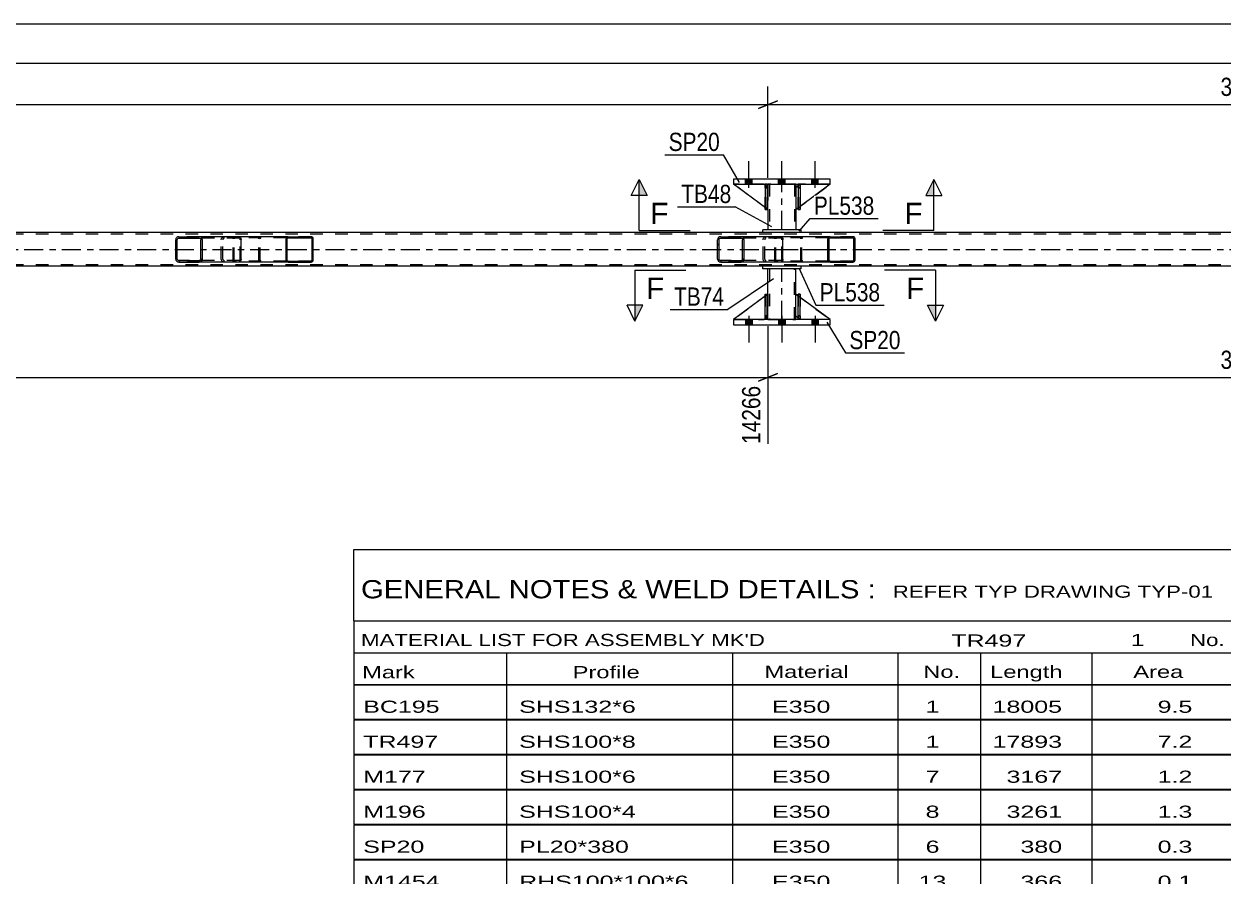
# Model space of a CAD drawing. Header units: millimetres. Extents: x -90 to 751, y -437 to 157.
# Drawn here: x 374 to 562.4, y -303.2 to -169.3 of the extents above; entities that cross this region are included whole.
import ezdxf

# ---------------------------------------------------------------- set-up
doc = ezdxf.new("R2010")
doc.units = ezdxf.units.MM
doc.linetypes.add('DXK_LINE_DOT2', pattern=[3.9198, 1.9599, -1.9599])
doc.linetypes.add('DXK_LINE_DOT3', pattern=[5.9187, 2.979, -0.9799, 0.9799, -0.9799])
doc.styles.add('Arial', font='ARIAL.TTF', dxfattribs={"height": 0.2})
doc.styles.add('Arial Narrow', font='ARIALN.TTF', dxfattribs={"height": 0.2})

# ---------------------------------------------------------------- blocks, each defined once
blk = doc.blocks.new('Unknown-814553232-26732')
at = {"color": 7, "linetype": 'Continuous'}
for p, q in [((425.81, -251.87), (585.81, -251.87)), ((425.81, -263.12), (425.81, -251.87)), ((425.81, -263.12), (585.81, -263.12)), ((425.81, -263.12), (425.81, -268.12)), ((425.81, -268.12), (585.81, -268.12)), ((425.81, -268.12), (425.81, -273.12)), ((449.81, -268.12), (449.81, -273.12)), ((485.31, -268.12), (485.31, -273.12)), ((511.31, -268.12), (511.31, -273.12)), ((524.31, -268.12), (524.31, -273.12)), ((541.81, -268.12), (541.81, -273.12)), ((425.81, -273.12), (585.81, -273.12)), ((425.81, -273.17), (425.81, -278.57)), ((425.81, -273.17), (585.81, -273.17)), ((449.81, -273.12), (449.81, -278.62)), ((485.31, -273.12), (485.31, -278.62)), ((511.31, -273.12), (511.31, -278.62)), ((524.31, -273.12), (524.31, -278.62)), ((541.81, -273.12), (541.81, -278.62)), ((425.81, -278.57), (585.81, -278.57)), ((425.81, -278.67), (425.81, -284.07)), ((425.81, -278.67), (585.81, -278.67)), ((449.81, -278.62), (449.81, -284.12)), ((485.31, -278.62), (485.31, -284.12)), ((511.31, -278.62), (511.31, -284.12)), ((524.31, -278.62), (524.31, -284.12)), ((541.81, -278.62), (541.81, -284.12)), ((425.81, -284.07), (585.81, -284.07)), ((425.81, -284.17), (425.81, -289.57)), ((425.81, -284.17), (585.81, -284.17)), ((449.81, -284.12), (449.81, -289.62)), ((485.31, -284.12), (485.31, -289.62)), ((511.31, -284.12), (511.31, -289.62)), ((524.31, -284.12), (524.31, -289.62)), ((541.81, -284.12), (541.81, -289.62)), ((425.81, -289.57), (585.81, -289.57)), ((425.81, -289.67), (425.81, -295.07)), ((425.81, -289.67), (585.81, -289.67)), ((449.81, -289.62), (449.81, -295.12)), ((485.31, -289.62), (485.31, -295.12)), ((511.31, -289.62), (511.31, -295.12)), ((524.31, -289.62), (524.31, -295.12)), ((541.81, -289.62), (541.81, -295.12)), ((425.81, -295.07), (585.81, -295.07)), ((425.81, -295.17), (425.81, -300.57)), ((425.81, -295.17), (585.81, -295.17)), ((449.81, -295.12), (449.81, -300.62)), ((485.31, -295.12), (485.31, -300.62)), ((511.31, -295.12), (511.31, -300.62)), ((524.31, -295.12), (524.31, -300.62)), ((541.81, -295.12), (541.81, -300.62)), ((425.81, -300.57), (585.81, -300.57)), ((425.81, -300.67), (425.81, -306.07)), ((425.81, -300.67), (585.81, -300.67)), ((449.81, -300.62), (449.81, -306.12)), ((485.31, -300.62), (485.31, -306.12)), ((511.31, -300.62), (511.31, -306.12)), ((524.31, -300.62), (524.31, -306.12)), ((541.81, -300.62), (541.81, -306.12))]:
    blk.add_line(p, q, dxfattribs=at)
at = {"color": 7, "style": 'Arial Narrow'}
for s, height, width, p in [('GENERAL NOTES & WELD DETAILS :', 2.8633, 1.4, (426.96, -259.56)), ('REFER TYP DRAWING TYP-01', 1.9089, 1.6, (510.51, -259.46)), ("MATERIAL LIST FOR ASSEMBLY MK'D", 1.9089, 1.6, (426.96, -267.06)), ('TR497', 1.909, 1.794707, (519.71, -267.15)), ('1', 1.91, 1.794707, (547.89, -267.06)), ('No. Required', 1.9089, 1.6, (557.22, -267.06)), ('Mark', 1.909, 1.7, (427.14, -272.12)), ('Profile', 1.909, 1.7, (460.22, -272.12)), ('Material', 1.909, 1.7, (490.35, -272.06)), ('No.', 1.909, 1.7, (515.31, -272.06)), ('Length', 1.909, 1.7, (525.81, -272.06)), ('Area', 1.909, 1.7, (548.31, -272.06))]:
    blk.add_text(s, height=height, dxfattribs=dict(at, width=width)).set_placement(p)
at = {"color": 7, "linetype": 'Continuous', "style": 'Arial Narrow', "width": 1.794707}
for s, height, p in [('BC195', 1.909, (427.31, -277.55)), ('SHS132*6', 1.909, (451.81, -277.55)), ('E350', 1.909, (491.55, -277.55)), ('1', 1.91, (515.67, -277.55)), ('18005', 1.909, (526.2, -277.55)), ('9.5', 1.909, (552.13, -277.55)), ('TR497', 1.909, (427.31, -283.05)), ('SHS100*8', 1.909, (451.81, -283.05)), ('E350', 1.909, (491.55, -283.05)), ('1', 1.91, (515.67, -283.05)), ('17893', 1.909, (526.2, -283.05)), ('7.2', 1.909, (552.13, -283.05)), ('M177', 1.909, (427.31, -288.55)), ('SHS100*6', 1.909, (451.81, -288.55)), ('E350', 1.909, (491.55, -288.55)), ('7', 1.91, (515.67, -288.55)), ('3167', 1.909, (528.39, -288.55)), ('1.2', 1.909, (552.13, -288.55)), ('M196', 1.909, (427.31, -294.05)), ('SHS100*4', 1.909, (451.81, -294.05)), ('E350', 1.909, (491.55, -294.05)), ('8', 1.91, (515.67, -294.05)), ('3261', 1.909, (528.39, -294.05)), ('1.3', 1.909, (552.13, -294.05)), ('SP20', 1.909, (427.31, -299.55)), ('PL20*380', 1.909, (451.81, -299.55)), ('E350', 1.909, (491.55, -299.55)), ('6', 1.91, (515.67, -299.55)), ('380', 1.909, (530.58, -299.55)), ('0.3', 1.909, (552.13, -299.55)), ('M1454', 1.909, (427.31, -305.05)), ('RHS100*100*6', 1.9089, (451.81, -305.05)), ('E350', 1.909, (491.55, -305.05)), ('13', 1.909, (514.57, -305.05)), ('366', 1.909, (530.58, -305.05)), ('0.1', 1.909, (552.13, -305.05))]:
    blk.add_text(s, height=height, dxfattribs=at).set_placement(p)
blk = doc.blocks.new('Part-814553232-5798 - 5670')
at = {"color": 2, "linetype": 'Continuous'}
for p, q in [((490.45, -215.76), (490.45, -211.76)), ((490.45, -211.76), (490.77, -211.76)), ((490.77, -215.76), (490.77, -211.76)), ((490.45, -215.76), (490.45, -215.76)), ((490.77, -215.76), (490.45, -215.76))]:
    blk.add_line(p, q, dxfattribs=at)
at = {"color": 7, "linetype": 'DXK_LINE_DOT2'}
for p, q in [((490.45, -211.76), (490.45, -215.16)), ((490.77, -215.16), (490.77, -211.76)), ((490.45, -215.16), (490.45, -215.76)), ((490.45, -215.16), (490.77, -215.16)), ((490.77, -215.76), (490.77, -215.16)), ((490.77, -215.76), (490.77, -215.76))]:
    blk.add_line(p, q, dxfattribs=at)
blk = doc.blocks.new('Part-814553232-5807 - 5670')
at = {"color": 2, "linetype": 'Continuous'}
for p, q in [((495.3, -215.16), (495.3, -211.76)), ((495.65, -212.02), (495.3, -211.76)), ((500.7, -215.76), (495.97, -212.26)), ((495.65, -215.52), (495.3, -215.16))]:
    blk.add_line(p, q, dxfattribs=at)
at = {"color": 7, "linetype": 'DXK_LINE_DOT2'}
for p, q in [((495.97, -212.26), (495.65, -212.02)), ((495.9, -215.76), (495.65, -215.52)), ((500.7, -215.76), (495.9, -215.76)), ((500.7, -215.76), (500.7, -215.76)), ((500.7, -215.76), (500.7, -215.76))]:
    blk.add_line(p, q, dxfattribs=at)
blk = doc.blocks.new('Part-814553232-5904 - 5670')
at = {"linetype": 'Continuous'}
h = blk.add_hatch(dxfattribs=at)
h.set_pattern_fill('', scale=0.7, style=0, pattern_type=0)
h.set_pattern_definition([(45, (504.5615, -202.9189), (-1.57154, 1.57154), [])])
h.paths.add_polyline_path([(504.59, -203.04), (504.56, -202.92), (504.49, -202.82), (504.38, -202.75), (504.25, -202.72), (500.67, -202.72), (500.54, -202.75), (500.43, -202.82), (500.36, -202.92), (500.33, -203.04), (500.33, -206.4), (500.36, -206.52), (500.43, -206.63), (500.54, -206.7), (500.67, -206.72), (504.25, -206.72), (504.38, -206.7), (504.49, -206.63), (504.56, -206.52), (504.59, -206.4)])
h.paths.add_polyline_path([(504.4, -206.46), (504.37, -206.51), (504.31, -206.55), (504.25, -206.56), (500.67, -206.56), (500.61, -206.55), (500.55, -206.51), (500.51, -206.46), (500.5, -206.4), (500.5, -203.04), (500.51, -202.98), (500.55, -202.93), (500.61, -202.89), (500.67, -202.88), (504.25, -202.88), (504.31, -202.89), (504.37, -202.93), (504.4, -202.98), (504.42, -203.04), (504.42, -206.4)])
at = {"color": 7, "linetype": 'DXK_LINE_DOT2'}
for p, q in [((491.98, -203.04), (492.01, -202.92)), ((491.98, -206.4), (491.98, -203.04)), ((492.16, -202.98), (492.15, -203.04)), ((492.15, -206.4), (492.15, -203.04)), ((492.2, -202.93), (492.16, -202.98)), ((492.19, -202.75), (492.32, -202.72)), ((492.26, -202.89), (492.2, -202.93)), ((492.32, -202.88), (492.26, -202.89)), ((492.97, -202.72), (492.32, -202.72)), ((504.25, -202.88), (492.32, -202.88)), ((495.9, -202.72), (496.03, -202.75)), ((495.96, -202.89), (495.9, -202.88)), ((496.02, -202.93), (495.96, -202.89)), ((496.05, -202.98), (496.02, -202.93)), ((496.07, -203.04), (496.05, -202.98)), ((496.07, -206.4), (496.07, -203.04)), ((496.21, -202.92), (496.24, -203.04)), ((496.24, -206.4), (496.24, -203.04)), ((504.25, -202.72), (500.67, -202.72)), ((492.01, -206.52), (491.98, -206.4)), ((492.15, -206.4), (492.16, -206.46)), ((492.16, -206.46), (492.2, -206.51)), ((492.32, -206.72), (492.19, -206.7)), ((492.2, -206.51), (492.26, -206.55)), ((492.26, -206.55), (492.32, -206.56)), ((504.25, -206.56), (492.32, -206.56)), ((492.97, -206.72), (492.32, -206.72)), ((495.9, -206.56), (495.96, -206.55)), ((496.03, -206.7), (495.9, -206.72)), ((495.96, -206.55), (496.02, -206.51)), ((496.02, -206.51), (496.05, -206.46)), ((496.05, -206.46), (496.07, -206.4)), ((496.24, -206.4), (496.21, -206.52)), ((504.25, -206.72), (500.67, -206.72))]:
    blk.add_line(p, q, dxfattribs=at)
at = {"color": 2, "linetype": 'Continuous'}
for p, q in [((500.67, -202.72), (492.97, -202.72)), ((500.36, -202.92), (500.33, -203.04)), ((500.33, -206.4), (500.33, -203.04)), ((500.5, -203.04), (500.51, -202.98)), ((500.5, -206.4), (500.5, -203.04)), ((500.51, -202.98), (500.55, -202.93)), ((500.67, -202.72), (500.54, -202.75)), ((500.55, -202.93), (500.61, -202.89)), ((500.61, -202.89), (500.67, -202.88)), ((500.67, -202.72), (504.25, -202.72)), ((500.67, -202.88), (504.25, -202.88)), ((504.38, -202.75), (504.25, -202.72)), ((504.25, -202.88), (504.31, -202.89)), ((504.31, -202.89), (504.37, -202.93)), ((504.37, -202.93), (504.4, -202.98)), ((504.4, -202.98), (504.42, -203.04)), ((504.42, -206.4), (504.42, -203.04)), ((504.59, -203.04), (504.56, -202.92)), ((504.59, -206.4), (504.59, -203.04)), ((500.67, -206.72), (492.97, -206.72)), ((500.33, -206.4), (500.36, -206.52)), ((500.51, -206.46), (500.5, -206.4)), ((500.55, -206.51), (500.51, -206.46)), ((500.54, -206.7), (500.67, -206.72)), ((500.61, -206.55), (500.55, -206.51)), ((500.67, -206.56), (500.61, -206.55)), ((500.67, -206.56), (504.25, -206.56)), ((500.67, -206.72), (504.25, -206.72)), ((504.31, -206.55), (504.25, -206.56)), ((504.25, -206.72), (504.38, -206.7)), ((504.37, -206.51), (504.31, -206.55)), ((504.4, -206.46), (504.37, -206.51)), ((504.42, -206.4), (504.4, -206.46)), ((504.56, -206.52), (504.59, -206.4))]:
    blk.add_line(p, q, dxfattribs=at)
at = {"color": 7, "linetype": 'DXK_LINE_DOT3'}
blk.add_line((490.69, -204.72), (502.46, -204.72), dxfattribs=at)
at = {"color": 7, "linetype": 'DXK_LINE_DOT2'}
for centre, start, end in [((492.31, -203.06), 110.7583, 155.68), ((495.91, -203.06), 24.32, 69.2417), ((492.31, -206.39), 204.32, 249.2417), ((495.91, -206.39), 290.7583, 335.68)]:
    blk.add_arc(centre, 0.331, start, end, dxfattribs=at)
at = {"color": 2, "linetype": 'Continuous'}
for centre, start, end in [((500.66, -203.06), 110.7583, 155.68), ((504.26, -203.06), 24.32, 69.2417), ((500.66, -206.39), 204.32, 249.2417), ((504.26, -206.39), 290.7583, 335.68)]:
    blk.add_arc(centre, 0.331, start, end, dxfattribs=at)
blk = doc.blocks.new('Bolt-814553232-5728 - 5670')
at = {"linetype": 'Continuous'}
for points in [[(488.42, -215.76), (487.38, -215.76), (487.38, -216.56), (488.42, -216.56)], [(488.42, -215.76), (487.38, -215.76), (487.38, -216.56), (488.42, -216.56)], [(488.42, -215.76), (487.38, -215.76), (487.38, -216.56), (488.42, -216.56)], [(493.62, -215.76), (492.58, -215.76), (492.58, -216.56), (493.62, -216.56)], [(493.62, -215.76), (492.58, -215.76), (492.58, -216.56), (493.62, -216.56)], [(498.82, -215.76), (497.78, -215.76), (497.78, -216.56), (498.82, -216.56)], [(498.82, -215.76), (497.78, -215.76), (497.78, -216.56), (498.82, -216.56)], [(498.82, -215.76), (497.78, -215.76), (497.78, -216.56), (498.82, -216.56)]]:
    blk.add_hatch(color=1, dxfattribs=at).paths.add_polyline_path(points)
at = {"color": 1, "linetype": 'Continuous'}
for p, q in [((487.38, -215.76), (487.38, -216.56)), ((487.38, -215.76), (487.38, -216.56)), ((487.38, -215.76), (487.38, -216.56)), ((487.9, -215.16), (487.9, -219.36)), ((487.9, -215.16), (487.9, -219.36)), ((487.9, -215.16), (487.9, -219.36)), ((488.42, -215.76), (488.42, -216.56)), ((488.42, -215.76), (488.42, -216.56)), ((488.42, -215.76), (488.42, -216.56)), ((492.58, -215.76), (492.58, -216.56)), ((492.58, -215.76), (492.58, -216.56)), ((493.1, -215.16), (493.1, -219.36)), ((493.1, -215.16), (493.1, -219.36)), ((493.62, -215.76), (493.62, -216.56)), ((493.62, -215.76), (493.62, -216.56)), ((497.78, -215.76), (497.78, -216.56)), ((497.78, -215.76), (497.78, -216.56)), ((497.78, -215.76), (497.78, -216.56)), ((498.3, -215.16), (498.3, -219.36)), ((498.3, -215.16), (498.3, -219.36)), ((498.3, -215.16), (498.3, -219.36)), ((498.82, -215.76), (498.82, -216.56)), ((498.82, -215.76), (498.82, -216.56)), ((498.82, -215.76), (498.82, -216.56))]:
    blk.add_line(p, q, dxfattribs=at)
blk = doc.blocks.new('Bolt-814553232-5729 - 5670')
at = {"linetype": 'Continuous'}
for points in [[(487.38, -194.46), (488.42, -194.46), (488.42, -193.66), (487.38, -193.66)], [(487.38, -194.46), (488.42, -194.46), (488.42, -193.66), (487.38, -193.66)], [(487.38, -194.46), (488.42, -194.46), (488.42, -193.66), (487.38, -193.66)], [(492.58, -194.46), (493.62, -194.46), (493.62, -193.66), (492.58, -193.66)], [(492.58, -194.46), (493.62, -194.46), (493.62, -193.66), (492.58, -193.66)], [(497.78, -194.46), (498.82, -194.46), (498.82, -193.66), (497.78, -193.66)], [(497.78, -194.46), (498.82, -194.46), (498.82, -193.66), (497.78, -193.66)], [(497.78, -194.46), (498.82, -194.46), (498.82, -193.66), (497.78, -193.66)]]:
    blk.add_hatch(color=1, dxfattribs=at).paths.add_polyline_path(points)
at = {"color": 1, "linetype": 'Continuous'}
for p, q in [((487.9, -195.06), (487.9, -190.86)), ((487.9, -195.06), (487.9, -190.86)), ((487.9, -195.06), (487.9, -190.86)), ((493.1, -195.06), (493.1, -190.86)), ((493.1, -195.06), (493.1, -190.86)), ((498.3, -195.06), (498.3, -190.86)), ((498.3, -195.06), (498.3, -190.86)), ((498.3, -195.06), (498.3, -190.86)), ((487.38, -194.46), (487.38, -193.66)), ((487.38, -194.46), (487.38, -193.66)), ((487.38, -194.46), (487.38, -193.66)), ((488.42, -194.46), (488.42, -193.66)), ((488.42, -194.46), (488.42, -193.66)), ((488.42, -194.46), (488.42, -193.66)), ((492.58, -194.46), (492.58, -193.66)), ((492.58, -194.46), (492.58, -193.66)), ((493.62, -194.46), (493.62, -193.66)), ((493.62, -194.46), (493.62, -193.66)), ((497.78, -194.46), (497.78, -193.66)), ((497.78, -194.46), (497.78, -193.66)), ((497.78, -194.46), (497.78, -193.66)), ((498.82, -194.46), (498.82, -193.66)), ((498.82, -194.46), (498.82, -193.66)), ((498.82, -194.46), (498.82, -193.66))]:
    blk.add_line(p, q, dxfattribs=at)
blk = doc.blocks.new('Part-814553232-5824 - 5670')
at = {"color": 7, "linetype": 'DXK_LINE_DOT2'}
for p, q in [((490.45, -195.06), (490.45, -194.46)), ((490.45, -194.46), (490.45, -194.46)), ((490.45, -194.46), (490.45, -198.46)), ((490.77, -194.46), (490.45, -194.46)), ((490.45, -198.46), (490.45, -195.06)), ((490.45, -195.06), (490.77, -195.06)), ((490.77, -195.06), (490.77, -194.46)), ((490.77, -198.46), (490.77, -194.46)), ((490.77, -195.06), (490.77, -198.46)), ((490.45, -198.46), (490.77, -198.46))]:
    blk.add_line(p, q, dxfattribs=at)
blk = doc.blocks.new('Part-814553232-5829 - 5670')
at = {"color": 2, "linetype": 'Continuous'}
for p, q in [((490.45, -198.13), (485.5, -194.46)), ((490.45, -194.61), (490.3, -194.46)), ((490.9, -195.06), (490.77, -194.93)), ((490.9, -195.06), (490.9, -195.06)), ((490.9, -198.46), (490.9, -195.06)), ((490.77, -198.37), (490.9, -198.46)), ((490.9, -198.46), (490.9, -198.46))]:
    blk.add_line(p, q, dxfattribs=at)
at = {"color": 7, "linetype": 'DXK_LINE_DOT2'}
for p, q in [((490.3, -194.46), (485.5, -194.46)), ((490.3, -194.46), (490.9, -195.06)), ((490.77, -194.93), (490.45, -194.61)), ((490.9, -195.06), (490.9, -198.46)), ((490.77, -198.37), (490.45, -198.13))]:
    blk.add_line(p, q, dxfattribs=at)
blk = doc.blocks.new('Part-814553232-5839 - 5670')
at = {"color": 7, "linetype": 'DXK_LINE_DOT2'}
for p, q in [((495.97, -211.76), (495.65, -211.76)), ((495.65, -215.16), (495.65, -211.76)), ((495.65, -211.76), (495.65, -215.76)), ((495.97, -211.76), (495.97, -215.16)), ((495.97, -215.76), (495.97, -211.76)), ((495.97, -215.16), (495.65, -215.16)), ((495.65, -215.76), (495.65, -215.16)), ((495.97, -215.76), (495.65, -215.76)), ((495.97, -215.16), (495.97, -215.76)), ((495.97, -215.76), (495.97, -215.76))]:
    blk.add_line(p, q, dxfattribs=at)
blk = doc.blocks.new('Part-814553232-5778 - 5670')
at = {"color": 7, "linetype": 'DXK_LINE_DOT2'}
for p, q in [((495.3, -215.16), (495.3, -211.76)), ((495.3, -211.76), (500.7, -215.76)), ((495.9, -215.76), (495.3, -215.16)), ((500.7, -215.76), (495.9, -215.76))]:
    blk.add_line(p, q, dxfattribs=at)
blk = doc.blocks.new('Part-814553232-5783 - 5670')
at = {"color": 2, "linetype": 'Continuous'}
for p, q in [((485.5, -215.76), (485.5, -216.56)), ((500.7, -215.76), (485.5, -215.76)), ((485.5, -216.56), (500.7, -216.56)), ((500.7, -216.56), (500.7, -215.76))]:
    blk.add_line(p, q, dxfattribs=at)
blk = doc.blocks.new('Part-814553232-5788 - 5670')
at = {"color": 2, "linetype": 'Continuous'}
for p, q in [((500.7, -193.66), (485.5, -193.66)), ((485.5, -193.66), (485.5, -194.46)), ((500.7, -194.46), (500.7, -193.66)), ((485.5, -194.46), (500.7, -194.46))]:
    blk.add_line(p, q, dxfattribs=at)
blk = doc.blocks.new('Part-814553232-5789 - 5670')
at = {"linetype": 'Continuous'}
h = blk.add_hatch(dxfattribs=at)
h.set_pattern_fill('', scale=0.7, style=0, pattern_type=0)
h.set_pattern_definition([(45, (402.0032, -203.0176), (-1.57154, 1.57154), [])])
h.paths.add_polyline_path([(402.04, -203.2), (402, -203.02), (401.89, -202.86), (401.73, -202.76), (401.54, -202.72), (398.35, -202.72), (398.16, -202.76), (398, -202.86), (397.89, -203.02), (397.85, -203.2), (397.85, -206.24), (397.89, -206.43), (398, -206.58), (398.16, -206.68), (398.35, -206.72), (401.54, -206.72), (401.73, -206.68), (401.89, -206.58), (402, -206.43), (402.04, -206.24)])
h.paths.add_polyline_path([(401.77, -206.33), (401.72, -206.41), (401.63, -206.46), (401.54, -206.48), (398.35, -206.48), (398.26, -206.46), (398.18, -206.41), (398.12, -206.33), (398.1, -206.24), (398.1, -203.2), (398.12, -203.11), (398.18, -203.03), (398.26, -202.98), (398.35, -202.96), (401.54, -202.96), (401.63, -202.98), (401.72, -203.03), (401.77, -203.11), (401.79, -203.2), (401.79, -206.24)])
at = {"color": 2, "linetype": 'Continuous'}
for p, q in [((397.89, -203.02), (397.85, -203.2)), ((397.85, -206.24), (397.85, -203.2)), ((398.1, -203.2), (398.12, -203.11)), ((398.1, -206.24), (398.1, -203.2)), ((398.12, -203.11), (398.18, -203.03)), ((398.35, -202.72), (398.16, -202.76)), ((398.18, -203.03), (398.26, -202.98)), ((398.26, -202.98), (398.35, -202.96)), ((398.35, -202.72), (401.54, -202.72)), ((398.35, -202.96), (401.54, -202.96)), ((407.84, -202.72), (401.54, -202.72)), ((401.73, -202.76), (401.54, -202.72)), ((401.54, -202.96), (401.63, -202.98)), ((401.63, -202.98), (401.72, -203.03)), ((401.72, -203.03), (401.77, -203.11)), ((401.77, -203.11), (401.79, -203.2)), ((401.79, -206.24), (401.79, -203.2)), ((402.04, -203.2), (402, -203.02)), ((402.04, -206.24), (402.04, -203.2)), ((407.84, -202.72), (407.94, -202.76)), ((407.94, -202.76), (408.03, -202.86)), ((408.03, -202.86), (408.09, -203.02)), ((408.09, -203.02), (408.11, -203.2)), ((408.11, -206.24), (408.11, -203.2)), ((397.85, -206.24), (397.89, -206.43)), ((398.12, -206.33), (398.1, -206.24)), ((398.18, -206.41), (398.12, -206.33)), ((398.16, -206.68), (398.35, -206.72)), ((398.26, -206.46), (398.18, -206.41)), ((398.35, -206.48), (398.26, -206.46)), ((398.35, -206.48), (401.54, -206.48)), ((398.35, -206.72), (401.54, -206.72)), ((401.63, -206.46), (401.54, -206.48)), ((401.54, -206.72), (401.73, -206.68)), ((407.84, -206.72), (401.54, -206.72)), ((401.72, -206.41), (401.63, -206.46)), ((401.77, -206.33), (401.72, -206.41)), ((401.79, -206.24), (401.77, -206.33)), ((402, -206.43), (402.04, -206.24)), ((407.94, -206.68), (407.84, -206.72)), ((408.03, -206.58), (407.94, -206.68)), ((408.09, -206.43), (408.03, -206.58)), ((408.11, -206.24), (408.09, -206.43))]:
    blk.add_line(p, q, dxfattribs=at)
at = {"color": 7, "linetype": 'DXK_LINE_DOT2'}
for p, q in [((401.54, -202.72), (398.35, -202.72)), ((407.84, -202.96), (398.35, -202.96)), ((405, -203.2), (405.04, -203.02)), ((405, -206.24), (405, -203.2)), ((405.27, -203.11), (405.25, -203.2)), ((405.25, -206.24), (405.25, -203.2)), ((405.33, -203.03), (405.27, -203.11)), ((405.31, -202.76), (405.5, -202.72)), ((405.41, -202.98), (405.33, -203.03)), ((405.5, -202.96), (405.41, -202.98)), ((406.85, -202.96), (406.85, -202.72)), ((407.89, -202.98), (407.84, -202.96)), ((407.94, -203.03), (407.89, -202.98)), ((407.96, -203.11), (407.94, -203.03)), ((407.97, -203.2), (407.96, -203.11)), ((407.97, -206.24), (407.97, -203.2)), ((407.84, -206.48), (398.35, -206.48)), ((401.54, -206.72), (398.35, -206.72)), ((405.04, -206.43), (405, -206.24)), ((405.25, -206.24), (405.27, -206.33)), ((405.27, -206.33), (405.33, -206.41)), ((405.5, -206.72), (405.31, -206.68)), ((405.33, -206.41), (405.35, -206.43)), ((405.35, -206.43), (405.41, -206.46)), ((405.41, -206.46), (405.5, -206.48)), ((406.85, -206.72), (406.85, -206.48)), ((407.84, -206.48), (407.89, -206.46)), ((407.89, -206.46), (407.94, -206.41)), ((407.94, -206.41), (407.96, -206.33)), ((407.96, -206.33), (407.97, -206.24))]:
    blk.add_line(p, q, dxfattribs=at)
at = {"color": 2, "linetype": 'Continuous'}
for centre, start, end in [((398.34, -203.22), 111.1941, 156.1506), ((401.55, -203.22), 23.8494, 68.8059), ((398.34, -206.23), 203.8494, 248.8059), ((401.55, -206.23), 291.1941, 336.1506)]:
    blk.add_arc(centre, 0.492, start, end, dxfattribs=at)
at = {"color": 7, "linetype": 'DXK_LINE_DOT2'}
for centre, start, end in [((405.49, -203.22), 111.1941, 156.1506), ((405.49, -206.23), 203.8494, 248.8059)]:
    blk.add_arc(centre, 0.492, start, end, dxfattribs=at)
blk = doc.blocks.new('Part-814553232-5795 - 5670')
at = {"color": 2, "linetype": 'Continuous'}
for p, q in [((640.46, -202.08), (-28.42, -202.08)), ((490.1, -207.36), (240.7, -207.36)), ((640.46, -207.36), (496.1, -207.36))]:
    blk.add_line(p, q, dxfattribs=at)
at = {"color": 7, "linetype": 'DXK_LINE_DOT2'}
for p, q in [((640.46, -202.32), (-28.42, -202.32)), ((640.46, -207.12), (-28.42, -207.12)), ((496.1, -207.36), (490.1, -207.36))]:
    blk.add_line(p, q, dxfattribs=at)
at = {"color": 7, "linetype": 'DXK_LINE_DOT3'}
blk.add_line((-28.42, -204.72), (640.46, -204.72), dxfattribs=at)
blk = doc.blocks.new('Part-814553232-5796 - 5670')
at = {"color": 7, "linetype": 'DXK_LINE_DOT2'}
for p, q in [((490.45, -211.76), (490.77, -211.76)), ((490.45, -215.16), (490.45, -211.76)), ((490.45, -211.76), (490.45, -215.76)), ((490.77, -211.76), (490.77, -215.16)), ((490.77, -215.76), (490.77, -211.86)), ((490.77, -215.16), (490.45, -215.16)), ((490.45, -215.76), (490.45, -215.16)), ((490.77, -215.76), (490.45, -215.76)), ((490.77, -215.16), (490.77, -215.76)), ((490.77, -215.76), (490.77, -215.76))]:
    blk.add_line(p, q, dxfattribs=at)
blk = doc.blocks.new('Part-814553232-5797 - 5670')
at = {"color": 2, "linetype": 'Continuous'}
for p, q in [((495.65, -215.76), (495.65, -211.76)), ((495.65, -211.76), (495.97, -211.76)), ((495.97, -215.76), (495.97, -211.76)), ((495.65, -215.76), (495.65, -215.76)), ((495.97, -215.76), (495.65, -215.76))]:
    blk.add_line(p, q, dxfattribs=at)
at = {"color": 7, "linetype": 'DXK_LINE_DOT2'}
for p, q in [((495.65, -211.76), (495.65, -215.16)), ((495.97, -215.16), (495.97, -211.76)), ((495.65, -215.16), (495.65, -215.76)), ((495.65, -215.16), (495.97, -215.16)), ((495.97, -215.76), (495.97, -215.16)), ((495.97, -215.76), (495.97, -215.76))]:
    blk.add_line(p, q, dxfattribs=at)
blk = doc.blocks.new('Part-814553232-5801 - 5670')
at = {"color": 2, "linetype": 'Continuous'}
for p, q in [((490.45, -212.09), (485.5, -215.76)), ((490.9, -211.76), (490.77, -211.85)), ((490.9, -215.16), (490.9, -211.76)), ((490.45, -215.61), (490.3, -215.76)), ((490.9, -215.16), (490.77, -215.29)), ((490.9, -215.16), (490.9, -215.16))]:
    blk.add_line(p, q, dxfattribs=at)
at = {"color": 7, "linetype": 'DXK_LINE_DOT2'}
for p, q in [((490.77, -211.85), (490.45, -212.09)), ((490.9, -215.16), (490.9, -211.76)), ((485.5, -215.76), (490.3, -215.76)), ((490.9, -215.16), (490.3, -215.76)), ((490.77, -215.29), (490.45, -215.61))]:
    blk.add_line(p, q, dxfattribs=at)
blk = doc.blocks.new('Part-814553232-5804 - 5670')
at = {"color": 7, "linetype": 'DXK_LINE_DOT2'}
for p, q in [((490.9, -211.76), (485.5, -215.76)), ((490.9, -215.16), (490.9, -211.76)), ((490.9, -211.76), (490.9, -215.16)), ((485.5, -215.76), (490.3, -215.76)), ((490.3, -215.76), (490.9, -215.16)), ((490.9, -215.16), (490.3, -215.76)), ((490.9, -215.16), (490.9, -215.16))]:
    blk.add_line(p, q, dxfattribs=at)
blk = doc.blocks.new('Part-814553232-5812 - 5670')
at = {"color": 2, "linetype": 'Continuous'}
for p, q in [((496.1, -201.66), (490.1, -201.66)), ((490.1, -202.06), (490.1, -201.66)), ((496.1, -202.06), (490.1, -202.06)), ((496.1, -202.06), (496.1, -201.66))]:
    blk.add_line(p, q, dxfattribs=at)
blk = doc.blocks.new('Part-814553232-5817 - 5670')
at = {"color": 2, "linetype": 'Continuous'}
for p, q in [((496.1, -207.36), (490.1, -207.36)), ((490.1, -207.76), (490.1, -207.36)), ((496.1, -207.76), (490.1, -207.76)), ((496.1, -207.76), (496.1, -207.36))]:
    blk.add_line(p, q, dxfattribs=at)
blk = doc.blocks.new('Part-814553232-5822 - 5670')
at = {"color": 2, "linetype": 'Continuous'}
for p, q in [((490.9, -211.76), (490.9, -207.76)), ((495.3, -211.76), (495.3, -207.76)), ((490.9, -215.76), (490.9, -215.16)), ((495.3, -215.76), (495.3, -215.16))]:
    blk.add_line(p, q, dxfattribs=at)
at = {"color": 7, "linetype": 'DXK_LINE_DOT2'}
for p, q in [((495.3, -207.76), (490.9, -207.76)), ((491.14, -207.76), (491.14, -215.76)), ((495.06, -215.76), (495.06, -207.76)), ((490.9, -215.16), (490.9, -211.76)), ((495.3, -215.16), (495.3, -211.76)), ((490.9, -215.76), (495.3, -215.76))]:
    blk.add_line(p, q, dxfattribs=at)
at = {"color": 7, "linetype": 'DXK_LINE_DOT3'}
blk.add_line((493.1, -215.76), (493.1, -207.76), dxfattribs=at)
blk = doc.blocks.new('Part-814553232-5823 - 5670')
at = {"color": 7, "linetype": 'DXK_LINE_DOT2'}
for p, q in [((495.65, -195.06), (495.65, -194.46)), ((495.65, -194.46), (495.65, -194.46)), ((495.65, -194.46), (495.65, -198.46)), ((495.97, -194.46), (495.65, -194.46)), ((495.65, -198.46), (495.65, -195.06)), ((495.65, -195.06), (495.97, -195.06)), ((495.97, -195.06), (495.97, -194.46)), ((495.97, -198.46), (495.97, -194.46)), ((495.97, -195.06), (495.97, -198.46)), ((495.65, -198.46), (495.97, -198.46))]:
    blk.add_line(p, q, dxfattribs=at)
blk = doc.blocks.new('Part-814553232-5825 - 5670')
at = {"color": 2, "linetype": 'Continuous'}
for p, q in [((495.97, -194.46), (495.65, -194.46)), ((495.65, -194.46), (495.65, -198.46)), ((495.97, -194.46), (495.97, -194.46)), ((495.97, -194.46), (495.97, -198.46)), ((495.97, -198.46), (495.65, -198.46))]:
    blk.add_line(p, q, dxfattribs=at)
at = {"color": 7, "linetype": 'DXK_LINE_DOT2'}
for p, q in [((495.65, -195.06), (495.65, -194.46)), ((495.97, -195.06), (495.65, -195.06)), ((495.65, -195.06), (495.65, -198.46)), ((495.97, -195.06), (495.97, -194.46)), ((495.97, -194.46), (495.97, -194.46)), ((495.97, -198.46), (495.97, -195.06))]:
    blk.add_line(p, q, dxfattribs=at)
blk = doc.blocks.new('Part-814553232-5826 - 5670')
at = {"color": 2, "linetype": 'Continuous'}
for p, q in [((490.77, -194.46), (490.45, -194.46)), ((490.45, -194.46), (490.45, -198.46)), ((490.77, -194.46), (490.77, -194.46)), ((490.77, -194.46), (490.77, -198.46)), ((490.77, -198.46), (490.45, -198.46))]:
    blk.add_line(p, q, dxfattribs=at)
at = {"color": 7, "linetype": 'DXK_LINE_DOT2'}
for p, q in [((490.45, -195.06), (490.45, -194.46)), ((490.77, -195.06), (490.45, -195.06)), ((490.45, -195.06), (490.45, -198.46)), ((490.77, -195.06), (490.77, -194.46)), ((490.77, -194.46), (490.77, -194.46)), ((490.77, -198.46), (490.77, -195.06))]:
    blk.add_line(p, q, dxfattribs=at)
blk = doc.blocks.new('Part-814553232-5832 - 5670')
at = {"color": 7, "linetype": 'DXK_LINE_DOT2'}
for p, q in [((490.9, -198.46), (485.5, -194.46)), ((485.5, -194.46), (490.3, -194.46)), ((490.3, -194.46), (490.9, -195.06)), ((490.9, -195.06), (490.3, -194.46)), ((490.9, -195.06), (490.9, -198.46)), ((490.9, -195.06), (490.9, -195.06)), ((490.9, -195.06), (490.9, -198.46))]:
    blk.add_line(p, q, dxfattribs=at)
blk = doc.blocks.new('Part-814553232-5835 - 5670')
at = {"color": 2, "linetype": 'Continuous'}
for p, q in [((495.65, -194.71), (495.3, -195.06)), ((495.3, -195.06), (495.3, -198.46)), ((500.7, -194.46), (495.97, -197.96)), ((495.65, -198.2), (495.3, -198.46))]:
    blk.add_line(p, q, dxfattribs=at)
at = {"color": 7, "linetype": 'DXK_LINE_DOT2'}
for p, q in [((495.9, -194.46), (495.65, -194.71)), ((500.7, -194.46), (495.9, -194.46)), ((495.97, -197.96), (495.65, -198.2))]:
    blk.add_line(p, q, dxfattribs=at)
blk = doc.blocks.new('Part-814553232-5838 - 5670')
at = {"color": 7, "linetype": 'DXK_LINE_DOT2'}
for p, q in [((495.9, -194.46), (495.3, -195.06)), ((495.3, -198.46), (500.7, -194.46)), ((495.3, -195.06), (495.3, -198.46)), ((500.7, -194.46), (495.9, -194.46))]:
    blk.add_line(p, q, dxfattribs=at)
blk = doc.blocks.new('Part-814553232-5905 - 5670')
at = {"linetype": 'Continuous'}
h = blk.add_hatch(dxfattribs=at)
h.set_pattern_fill('', scale=0.7, style=0, pattern_type=0)
h.set_pattern_definition([(45, (487.1374, -203.0176), (-1.57154, 1.57154), [])])
h.paths.add_polyline_path([(487.18, -203.2), (487.14, -203.02), (487.03, -202.86), (486.87, -202.76), (486.67, -202.72), (483.49, -202.72), (483.3, -202.76), (483.13, -202.86), (483.02, -203.02), (482.99, -203.2), (482.99, -206.24), (483.02, -206.43), (483.13, -206.58), (483.3, -206.68), (483.49, -206.72), (486.67, -206.72), (486.87, -206.68), (487.03, -206.58), (487.14, -206.43), (487.18, -206.24)])
h.paths.add_polyline_path([(486.91, -206.33), (486.85, -206.41), (486.77, -206.46), (486.67, -206.48), (483.49, -206.48), (483.39, -206.46), (483.31, -206.41), (483.26, -206.33), (483.24, -206.24), (483.24, -203.2), (483.26, -203.11), (483.31, -203.03), (483.39, -202.98), (483.49, -202.96), (486.67, -202.96), (486.77, -202.98), (486.85, -203.03), (486.91, -203.11), (486.92, -203.2), (486.92, -206.24)])
at = {"color": 2, "linetype": 'Continuous'}
for p, q in [((483.02, -203.02), (482.99, -203.2)), ((482.99, -206.24), (482.99, -203.2)), ((483.24, -203.2), (483.26, -203.11)), ((483.24, -206.24), (483.24, -203.2)), ((483.26, -203.11), (483.31, -203.03)), ((483.49, -202.72), (483.3, -202.76)), ((483.31, -203.03), (483.39, -202.98)), ((483.39, -202.98), (483.49, -202.96)), ((483.49, -202.72), (486.67, -202.72)), ((483.49, -202.96), (486.67, -202.96)), ((492.97, -202.72), (486.67, -202.72)), ((486.87, -202.76), (486.67, -202.72)), ((486.67, -202.96), (486.77, -202.98)), ((486.77, -202.98), (486.85, -203.03)), ((486.85, -203.03), (486.91, -203.11)), ((486.91, -203.11), (486.92, -203.2)), ((486.92, -206.24), (486.92, -203.2)), ((487.18, -203.2), (487.14, -203.02)), ((487.18, -206.24), (487.18, -203.2)), ((492.97, -202.72), (493.08, -202.76)), ((493.08, -202.76), (493.16, -202.86)), ((493.16, -202.86), (493.22, -203.02)), ((493.22, -203.02), (493.24, -203.2)), ((493.24, -206.24), (493.24, -203.2)), ((482.99, -206.24), (483.02, -206.43)), ((483.26, -206.33), (483.24, -206.24)), ((483.31, -206.41), (483.26, -206.33)), ((483.3, -206.68), (483.49, -206.72)), ((483.39, -206.46), (483.31, -206.41)), ((483.49, -206.48), (483.39, -206.46)), ((483.49, -206.48), (486.67, -206.48)), ((483.49, -206.72), (486.67, -206.72)), ((486.77, -206.46), (486.67, -206.48)), ((486.67, -206.72), (486.87, -206.68)), ((492.97, -206.72), (486.67, -206.72)), ((486.85, -206.41), (486.77, -206.46)), ((486.91, -206.33), (486.85, -206.41)), ((486.92, -206.24), (486.91, -206.33)), ((487.14, -206.43), (487.18, -206.24)), ((493.08, -206.68), (492.97, -206.72)), ((493.16, -206.58), (493.08, -206.68)), ((493.22, -206.43), (493.16, -206.58)), ((493.24, -206.24), (493.22, -206.43))]:
    blk.add_line(p, q, dxfattribs=at)
at = {"color": 7, "linetype": 'DXK_LINE_DOT2'}
for p, q in [((486.67, -202.72), (483.49, -202.72)), ((492.97, -202.96), (483.49, -202.96)), ((490.14, -203.2), (490.17, -203.02)), ((490.14, -206.24), (490.14, -203.2)), ((490.41, -203.11), (490.39, -203.2)), ((490.39, -206.24), (490.39, -203.2)), ((490.46, -203.03), (490.41, -203.11)), ((490.45, -202.76), (490.64, -202.72)), ((490.54, -202.98), (490.46, -203.03)), ((490.64, -202.96), (490.54, -202.98)), ((491.98, -202.96), (491.98, -202.72)), ((493.03, -202.98), (492.97, -202.96)), ((493.07, -203.03), (493.03, -202.98)), ((493.1, -203.11), (493.07, -203.03)), ((493.11, -203.2), (493.1, -203.11)), ((493.11, -206.24), (493.11, -203.2)), ((492.97, -206.48), (483.49, -206.48)), ((486.67, -206.72), (483.49, -206.72)), ((490.17, -206.43), (490.14, -206.24)), ((490.39, -206.24), (490.41, -206.33)), ((490.41, -206.33), (490.46, -206.41)), ((490.64, -206.72), (490.45, -206.68)), ((490.46, -206.41), (490.48, -206.43)), ((490.48, -206.43), (490.54, -206.46)), ((490.54, -206.46), (490.64, -206.48)), ((491.98, -206.72), (491.98, -206.48)), ((492.97, -206.48), (493.03, -206.46)), ((493.03, -206.46), (493.07, -206.41)), ((493.07, -206.41), (493.1, -206.33)), ((493.1, -206.33), (493.11, -206.24))]:
    blk.add_line(p, q, dxfattribs=at)
at = {"color": 2, "linetype": 'Continuous'}
for centre, start, end in [((483.47, -203.22), 111.1941, 156.1506), ((486.69, -203.22), 23.8494, 68.8059), ((483.47, -206.23), 203.8494, 248.8059), ((486.69, -206.23), 291.1941, 336.1506)]:
    blk.add_arc(centre, 0.492, start, end, dxfattribs=at)
at = {"color": 7, "linetype": 'DXK_LINE_DOT2'}
for centre, start, end in [((490.62, -203.22), 111.1941, 156.1506), ((490.62, -206.23), 203.8494, 248.8059)]:
    blk.add_arc(centre, 0.492, start, end, dxfattribs=at)
blk = doc.blocks.new('Part-814553232-5906 - 5670')
at = {"linetype": 'Continuous'}
h = blk.add_hatch(dxfattribs=at)
h.set_pattern_fill('', scale=0.7, style=0, pattern_type=0)
h.set_pattern_definition([(45, (419.4272, -202.9189), (-1.57154, 1.57154), [])])
h.paths.add_polyline_path([(419.45, -203.04), (419.43, -202.92), (419.35, -202.82), (419.24, -202.75), (419.11, -202.72), (415.54, -202.72), (415.41, -202.75), (415.3, -202.82), (415.22, -202.92), (415.2, -203.04), (415.2, -206.4), (415.22, -206.52), (415.3, -206.63), (415.41, -206.7), (415.54, -206.72), (419.11, -206.72), (419.24, -206.7), (419.35, -206.63), (419.43, -206.52), (419.45, -206.4)])
h.paths.add_polyline_path([(419.27, -206.46), (419.23, -206.51), (419.18, -206.55), (419.11, -206.56), (415.54, -206.56), (415.47, -206.55), (415.42, -206.51), (415.38, -206.46), (415.37, -206.4), (415.37, -203.04), (415.38, -202.98), (415.42, -202.93), (415.47, -202.89), (415.54, -202.88), (419.11, -202.88), (419.18, -202.89), (419.23, -202.93), (419.27, -202.98), (419.28, -203.04), (419.28, -206.4)])
at = {"color": 7, "linetype": 'DXK_LINE_DOT2'}
for p, q in [((406.85, -203.04), (406.87, -202.92)), ((406.85, -206.4), (406.85, -203.04)), ((407.03, -202.98), (407.02, -203.04)), ((407.02, -206.4), (407.02, -203.04)), ((407.07, -202.93), (407.03, -202.98)), ((407.06, -202.75), (407.19, -202.72)), ((407.12, -202.89), (407.07, -202.93)), ((407.19, -202.88), (407.12, -202.89)), ((407.84, -202.72), (407.19, -202.72)), ((419.11, -202.88), (407.19, -202.88)), ((410.76, -202.72), (410.89, -202.75)), ((410.83, -202.89), (410.76, -202.88)), ((410.88, -202.93), (410.83, -202.89)), ((410.92, -202.98), (410.88, -202.93)), ((410.93, -203.04), (410.92, -202.98)), ((410.93, -206.4), (410.93, -203.04)), ((411.08, -202.92), (411.1, -203.04)), ((411.1, -206.4), (411.1, -203.04)), ((419.11, -202.72), (415.54, -202.72)), ((406.87, -206.52), (406.85, -206.4)), ((407.02, -206.4), (407.03, -206.46)), ((407.03, -206.46), (407.07, -206.51)), ((407.19, -206.72), (407.06, -206.7)), ((407.07, -206.51), (407.12, -206.55)), ((407.12, -206.55), (407.19, -206.56)), ((419.11, -206.56), (407.19, -206.56)), ((407.84, -206.72), (407.19, -206.72)), ((410.76, -206.56), (410.83, -206.55)), ((410.89, -206.7), (410.76, -206.72)), ((410.83, -206.55), (410.88, -206.51)), ((410.88, -206.51), (410.92, -206.46)), ((410.92, -206.46), (410.93, -206.4)), ((411.1, -206.4), (411.08, -206.52)), ((415.54, -206.72), (419.11, -206.72))]:
    blk.add_line(p, q, dxfattribs=at)
at = {"color": 2, "linetype": 'Continuous'}
for p, q in [((415.54, -202.72), (407.84, -202.72)), ((415.22, -202.92), (415.2, -203.04)), ((415.2, -206.4), (415.2, -203.04)), ((415.37, -203.04), (415.38, -202.98)), ((415.37, -206.4), (415.37, -203.04)), ((415.38, -202.98), (415.42, -202.93)), ((415.54, -202.72), (415.41, -202.75)), ((415.42, -202.93), (415.47, -202.89)), ((415.47, -202.89), (415.54, -202.88)), ((415.54, -202.72), (419.11, -202.72)), ((415.54, -202.88), (419.11, -202.88)), ((419.24, -202.75), (419.11, -202.72)), ((419.11, -202.88), (419.18, -202.89)), ((419.18, -202.89), (419.23, -202.93)), ((419.23, -202.93), (419.27, -202.98)), ((419.27, -202.98), (419.28, -203.04)), ((419.28, -206.4), (419.28, -203.04)), ((419.45, -203.04), (419.43, -202.92)), ((419.45, -206.4), (419.45, -203.04)), ((415.54, -206.72), (407.84, -206.72)), ((415.2, -206.4), (415.22, -206.52)), ((415.38, -206.46), (415.37, -206.4)), ((415.42, -206.51), (415.38, -206.46)), ((415.41, -206.7), (415.54, -206.72)), ((415.47, -206.55), (415.42, -206.51)), ((415.54, -206.56), (415.47, -206.55)), ((415.54, -206.56), (419.11, -206.56)), ((415.54, -206.72), (419.11, -206.72)), ((419.18, -206.55), (419.11, -206.56)), ((419.11, -206.72), (419.24, -206.7)), ((419.23, -206.51), (419.18, -206.55)), ((419.27, -206.46), (419.23, -206.51)), ((419.28, -206.4), (419.27, -206.46)), ((419.43, -206.52), (419.45, -206.4))]:
    blk.add_line(p, q, dxfattribs=at)
at = {"color": 7, "linetype": 'DXK_LINE_DOT2'}
for centre, start, end in [((410.78, -203.06), 24.32, 69.2417), ((407.17, -206.39), 204.32, 249.2417), ((410.78, -206.39), 290.7583, 335.68)]:
    blk.add_arc(centre, 0.331, start, end, dxfattribs=at)
at = {"color": 2, "linetype": 'Continuous'}
for centre, start, end in [((415.52, -203.06), 110.7583, 155.68), ((419.13, -203.06), 24.32, 69.2417), ((415.52, -206.39), 204.32, 249.2417), ((419.13, -206.39), 290.7583, 335.68)]:
    blk.add_arc(centre, 0.331, start, end, dxfattribs=at)
blk = doc.blocks.new('Part-814553232-5926 - 5670')
at = {"color": 2, "linetype": 'Continuous'}
for p, q in [((490.9, -194.46), (490.9, -195.06)), ((495.3, -194.46), (495.3, -195.06)), ((490.9, -198.46), (490.9, -201.66)), ((495.3, -198.46), (495.3, -201.66))]:
    blk.add_line(p, q, dxfattribs=at)
at = {"color": 7, "linetype": 'DXK_LINE_DOT2'}
for p, q in [((495.3, -194.46), (490.9, -194.46)), ((490.9, -195.06), (490.9, -198.46)), ((491.14, -194.46), (491.14, -201.66)), ((495.06, -194.46), (495.06, -201.66)), ((495.3, -195.06), (495.3, -198.46)), ((495.3, -201.66), (490.9, -201.66))]:
    blk.add_line(p, q, dxfattribs=at)
at = {"color": 7, "linetype": 'DXK_LINE_DOT3'}
blk.add_line((493.1, -201.66), (493.1, -194.46), dxfattribs=at)
blk = doc.blocks.new('StraightDimension-814553232-6138 - 5670')
at = {"color": 7, "linetype": 'Continuous'}
for p, q in [((490.9, -193.46), (490.9, -179.1)), ((235.5, -181.95), (490.9, -181.95)), ((489.4, -182.55), (492.4, -181.35))]:
    blk.add_line(p, q, dxfattribs=at)
blk = doc.blocks.new('StraightDimension-814553232-6144 - 5670')
at = {"color": 7, "linetype": 'Continuous'}
for p, q in [((490.9, -193.46), (490.9, -179.1)), ((640.46, -201.08), (640.46, -179.1)), ((492.4, -181.35), (489.4, -182.55)), ((490.9, -181.95), (640.46, -181.95)), ((638.96, -182.55), (641.96, -181.35))]:
    blk.add_line(p, q, dxfattribs=at)
at = {"color": 0}
blk.add_wipeout([(569.93, -181.2), (569.93, -177), (561.42, -177), (561.42, -181.2)], dxfattribs=at)
at = {"color": 3, "style": 'Arial Narrow'}
blk.add_text('3739', height=2.863, dxfattribs=at).set_placement((562.02, -180.6))
blk = doc.blocks.new('StraightDimension-814553232-6155 - 5670')
at = {"color": 7, "linetype": 'Continuous'}
blk.add_line((-39.28, -169.29), (641.1, -169.29), dxfattribs=at)
blk = doc.blocks.new('StraightDimension-814553232-6172 - 5670')
at = {"color": 7, "linetype": 'Continuous'}
for p, q in [((490.9, -216.76), (490.9, -235.29)), ((235.5, -224.85), (490.9, -224.85)), ((489.4, -225.45), (492.4, -224.25))]:
    blk.add_line(p, q, dxfattribs=at)
at = {"color": 0, "linetype": 'Continuous'}
blk.add_wipeout([(490.3, -225.55), (486.1, -225.55), (486.1, -235.89), (490.3, -235.89)], dxfattribs=at)
at = {"color": 3, "linetype": 'Continuous', "style": 'Arial Narrow'}
blk.add_text('14266', height=2.863, rotation=90.0002, dxfattribs=at).set_placement((489.7, -235.29))
blk = doc.blocks.new('StraightDimension-814553232-6178 - 5670')
at = {"color": 7, "linetype": 'Continuous'}
for p, q in [((640.46, -208.36), (640.46, -235.29)), ((490.9, -216.76), (490.9, -235.29)), ((492.4, -224.25), (489.4, -225.45)), ((490.9, -224.85), (640.46, -224.85)), ((638.96, -225.45), (641.96, -224.25))]:
    blk.add_line(p, q, dxfattribs=at)
at = {"color": 0}
blk.add_wipeout([(569.93, -224.1), (569.93, -219.9), (561.42, -219.9), (561.42, -224.1)], dxfattribs=at)
at = {"color": 0, "linetype": 'Continuous'}
blk.add_wipeout([(639.86, -225.55), (635.66, -225.55), (635.66, -235.89), (639.86, -235.89)], dxfattribs=at)
at = {"color": 3, "style": 'Arial Narrow'}
blk.add_text('3739', height=2.863, dxfattribs=at).set_placement((562.02, -223.5))
at = {"color": 3, "linetype": 'Continuous', "style": 'Arial Narrow'}
blk.add_text('18005', height=2.863, rotation=90.0002, dxfattribs=at).set_placement((639.26, -235.29))
blk = doc.blocks.new('StraightDimension-814553232-6199 - 5670')
at = {"color": 7, "linetype": 'Continuous'}
blk.add_line((-38.64, -175.44), (640.46, -175.44), dxfattribs=at)
blk = doc.blocks.new('Mark-814553232-5808 - 5670')
at = {"color": 0}
blk.add_wipeout([(507.63, -199.28), (507.63, -196.28), (498.12, -196.28), (498.12, -199.28)], dxfattribs=at)
blk.add_wipeout([(507.63, -199.28), (507.63, -196.28), (498.12, -196.28), (498.12, -199.28)], dxfattribs=at)
at = {"color": 30, "linetype": 'Continuous'}
for p, q in [((495.82, -201.86), (497.52, -199.88)), ((497.52, -199.88), (508.23, -199.88))]:
    blk.add_line(p, q, dxfattribs=at)
at = {"color": 3, "style": 'Arial Narrow'}
blk.add_text('PL538', height=2.863, dxfattribs=at).set_placement((498.12, -199.28))
blk = doc.blocks.new('Mark-814553232-5779 - 5670')
at = {"color": 0}
blk.add_wipeout([(511.74, -220.4), (511.74, -217.4), (503.7, -217.4), (503.7, -220.4)], dxfattribs=at)
blk.add_wipeout([(511.74, -220.4), (511.74, -217.4), (503.7, -217.4), (503.7, -220.4)], dxfattribs=at)
at = {"color": 30, "linetype": 'Continuous'}
for p, q in [((500.14, -216.18), (503.1, -221)), ((503.1, -221), (512.34, -221))]:
    blk.add_line(p, q, dxfattribs=at)
at = {"color": 3, "style": 'Arial Narrow'}
blk.add_text('SP20', height=2.863, dxfattribs=at).set_placement((503.7, -220.4))
blk = doc.blocks.new('Mark-814553232-5784 - 5670')
at = {"color": 0}
blk.add_wipeout([(483.34, -189.25), (483.34, -186.25), (475.3, -186.25), (475.3, -189.25)], dxfattribs=at)
blk.add_wipeout([(483.34, -189.25), (483.34, -186.25), (475.3, -186.25), (475.3, -189.25)], dxfattribs=at)
at = {"color": 30, "linetype": 'Continuous'}
for p in [(474.7, -189.85), (486.44, -194.18)]:
    blk.add_line(p, (483.94, -189.85), dxfattribs=at)
at = {"color": 3, "style": 'Arial Narrow'}
blk.add_text('SP20', height=2.863, dxfattribs=at).set_placement((475.3, -189.25))
blk = doc.blocks.new('Mark-814553232-5922 - 5670')
at = {"color": 0}
blk.add_wipeout([(485.15, -197.43), (485.15, -194.43), (477.29, -194.43), (477.29, -197.43)], dxfattribs=at)
blk.add_wipeout([(485.15, -197.43), (485.15, -194.43), (477.29, -194.43), (477.29, -197.43)], dxfattribs=at)
at = {"color": 30, "linetype": 'Continuous'}
for p in [(476.69, -198.03), (491.49, -201.17)]:
    blk.add_line(p, (485.75, -198.03), dxfattribs=at)
at = {"color": 3, "style": 'Arial Narrow'}
blk.add_text('TB48', height=2.863, dxfattribs=at).set_placement((477.29, -197.43))
blk = doc.blocks.new('Mark-814553232-5813 - 5670')
at = {"color": 0}
blk.add_wipeout([(508.54, -212.89), (508.54, -209.89), (499.04, -209.89), (499.04, -212.89)], dxfattribs=at)
blk.add_wipeout([(508.54, -212.89), (508.54, -209.89), (499.04, -209.89), (499.04, -212.89)], dxfattribs=at)
at = {"color": 30, "linetype": 'Continuous'}
for p, q in [((495.78, -207.63), (498.44, -213.49)), ((498.44, -213.49), (509.14, -213.49))]:
    blk.add_line(p, q, dxfattribs=at)
at = {"color": 3, "style": 'Arial Narrow'}
blk.add_text('PL538', height=2.863, dxfattribs=at).set_placement((499.04, -212.89))
blk = doc.blocks.new('Mark-814553232-5818 - 5670')
at = {"color": 0}
blk.add_wipeout([(484.01, -213.57), (484.01, -210.57), (476.15, -210.57), (476.15, -213.57)], dxfattribs=at)
blk.add_wipeout([(484.01, -213.57), (484.01, -210.57), (476.15, -210.57), (476.15, -213.57)], dxfattribs=at)
at = {"color": 30, "linetype": 'Continuous'}
for p in [(491.79, -209.37), (475.55, -214.17)]:
    blk.add_line(p, (484.61, -214.17), dxfattribs=at)
at = {"color": 3, "style": 'Arial Narrow'}
blk.add_text('TB74', height=2.863, dxfattribs=at).set_placement((476.15, -213.57))
blk = doc.blocks.new('SectionMark-814553232-6225 - 5670')
at = {"linetype": 'Continuous'}
for points in [[(471.91, -196.24), (470.66, -196.24), (470.66, -193.74)], [(516.95, -196.24), (515.7, -196.24), (516.95, -193.74)]]:
    blk.add_hatch(color=6, dxfattribs=at).paths.add_polyline_path(points)
at = {"color": 6, "linetype": 'Continuous'}
for p, q in [((469.41, -196.24), (470.66, -193.74)), ((470.66, -201.74), (470.66, -193.74)), ((470.66, -193.74), (471.91, -196.24)), ((516.95, -193.74), (515.7, -196.24)), ((516.95, -201.74), (516.95, -193.74)), ((516.95, -193.74), (518.2, -196.24)), ((471.91, -196.24), (469.41, -196.24)), ((515.7, -196.24), (518.2, -196.24)), ((470.66, -201.74), (478.66, -201.74)), ((516.95, -201.74), (508.95, -201.74))]:
    blk.add_line(p, q, dxfattribs=at)
at = {"color": 0, "linetype": 'Continuous'}
for points in [[(475.26, -200.74), (475.26, -197.24), (472.41, -197.24), (472.41, -200.74)], [(515.2, -200.74), (515.2, -197.24), (512.35, -197.24), (512.35, -200.74)]]:
    blk.add_wipeout(points, dxfattribs=at)
at = {"color": 3, "linetype": 'Continuous', "style": 'Arial'}
for p in [(472.41, -200.74), (512.35, -200.74)]:
    blk.add_text('F', height=3.34, dxfattribs=at).set_placement(p)
blk = doc.blocks.new('SectionMark-814553232-6229 - 5670')
at = {"linetype": 'Continuous'}
for points in [[(470.01, -213.5), (471.26, -213.5), (470.01, -216)], [(515.97, -213.5), (517.22, -213.5), (517.22, -216)]]:
    blk.add_hatch(color=6, dxfattribs=at).paths.add_polyline_path(points)
at = {"color": 6, "linetype": 'Continuous'}
for p, q in [((470.01, -208), (478.01, -208)), ((470.01, -208), (470.01, -216)), ((517.22, -208), (509.22, -208)), ((517.22, -208), (517.22, -216)), ((470.01, -216), (468.76, -213.5)), ((471.26, -213.5), (468.76, -213.5)), ((470.01, -216), (471.26, -213.5)), ((515.97, -213.5), (518.47, -213.5)), ((517.22, -216), (515.97, -213.5)), ((518.47, -213.5), (517.22, -216))]:
    blk.add_line(p, q, dxfattribs=at)
at = {"color": 0, "linetype": 'Continuous'}
for points in [[(474.61, -212.5), (474.61, -209), (471.76, -209), (471.76, -212.5)], [(515.47, -212.5), (515.47, -209), (512.62, -209), (512.62, -212.5)]]:
    blk.add_wipeout(points, dxfattribs=at)
at = {"color": 3, "linetype": 'Continuous', "style": 'Arial'}
for p in [(471.76, -212.5), (512.62, -212.5)]:
    blk.add_text('F', height=3.34, dxfattribs=at).set_placement(p)

msp = doc.modelspace()

# ---------------------------------------------------------------- block references
for name in ['Bolt-814553232-5729 - 5670', 'Part-814553232-5788 - 5670', 'Part-814553232-5829 - 5670', 'Part-814553232-5832 - 5670', 'Part-814553232-5824 - 5670', 'Part-814553232-5826 - 5670', 'Part-814553232-5926 - 5670', 'Part-814553232-5835 - 5670', 'Part-814553232-5838 - 5670', 'Part-814553232-5823 - 5670', 'Part-814553232-5825 - 5670', 'Part-814553232-5795 - 5670', 'Part-814553232-5789 - 5670', 'Part-814553232-5906 - 5670', 'Part-814553232-5905 - 5670', 'Part-814553232-5812 - 5670', 'Part-814553232-5904 - 5670', 'Part-814553232-5817 - 5670', 'Part-814553232-5822 - 5670', 'Part-814553232-5801 - 5670', 'Part-814553232-5804 - 5670', 'Part-814553232-5798 - 5670', 'Part-814553232-5796 - 5670', 'Part-814553232-5807 - 5670', 'Part-814553232-5778 - 5670', 'Part-814553232-5839 - 5670', 'Part-814553232-5797 - 5670', 'Part-814553232-5783 - 5670', 'Bolt-814553232-5728 - 5670', 'Unknown-814553232-26732']:
    msp.add_blockref(name, (0, 0))

# ---------------------------------------------------------------- next in the draw order: block references
for name in ['StraightDimension-814553232-6138 - 5670', 'StraightDimension-814553232-6172 - 5670']:
    msp.add_blockref(name, (0, 0))

# ---------------------------------------------------------------- next in the draw order: block references
for name in ['StraightDimension-814553232-6144 - 5670', 'StraightDimension-814553232-6178 - 5670']:
    msp.add_blockref(name, (0, 0))

# ---------------------------------------------------------------- next in the draw order: block references
for name in ['StraightDimension-814553232-6155 - 5670', 'Mark-814553232-5813 - 5670', 'Mark-814553232-5818 - 5670', 'Mark-814553232-5779 - 5670']:
    msp.add_blockref(name, (0, 0))

# ---------------------------------------------------------------- next in the draw order: block references
for name in ['StraightDimension-814553232-6199 - 5670', 'SectionMark-814553232-6229 - 5670']:
    msp.add_blockref(name, (0, 0))

# ---------------------------------------------------------------- next in the draw order: block references
for name in ['Mark-814553232-5784 - 5670', 'Mark-814553232-5808 - 5670']:
    msp.add_blockref(name, (0, 0))

# ---------------------------------------------------------------- next in the draw order: block references
msp.add_blockref('Mark-814553232-5922 - 5670', (0, 0))

# ---------------------------------------------------------------- next in the draw order: block references
msp.add_blockref('SectionMark-814553232-6225 - 5670', (0, 0))

doc.saveas('drawing.dxf')
